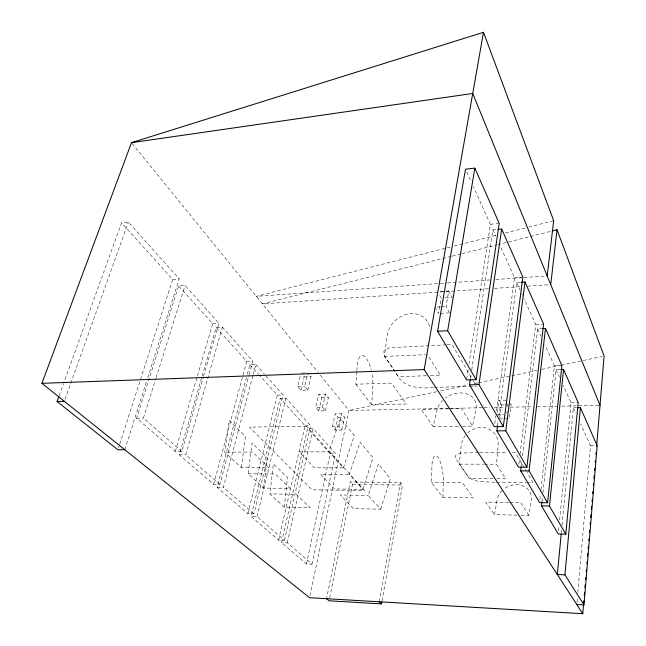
<?xml version="1.0" encoding="UTF-8"?>
<svg xmlns="http://www.w3.org/2000/svg" width="646" height="646" viewBox="0 0 646 646"><rect width="100%" height="100%" fill="white"/><g stroke="black" fill="none" stroke-linecap="round" stroke-linejoin="round"><path stroke-width="0.48" stroke-dasharray="3.23 2.42" d="M442.938 497.412L443.285 481.141A18.096 5.273 82.9 0 0 438.004 457.392A18.096 5.273 82.9 0 0 431.932 465.919L431.471 482.505L442.938 497.412L473.276 497.88L462.512 482.796L431.471 482.505M356.818 371.587L355.898 384.209L391.411 383.118L406.318 404.008L371.708 404.776L372.847 386.696A21.108 7.292 81.2 0 0 371.442 371.111M356.891 370.618L357.246 365.765A21.108 7.292 81.2 0 1 363.052 355.671A21.108 7.292 81.2 0 1 371.216 370.158M576.999 602.524L577.338 598.503M577.863 592.471L590.476 445.675L580.697 424.042M496.879 478.751L505.729 478.815L496.516 464.199L498.131 445.562A19.356 17.539 -42 0 0 488.247 428.75A19.356 17.539 -42 0 0 467.785 432.868M561.277 533.338L561.665 529.316M562.052 525.303L573.365 407.828L576.393 407.763M558.54 530.931L559.032 525.917M559.622 519.909L571.072 402.749L563.191 385.307M492.946 478.718L469.343 478.533L459.322 464.127L461.171 445.756A19.356 17.539 -42 0 1 465.249 435.63M284.297 507.199L287.446 477.644L273.379 463.844L269.915 493.907L284.297 507.199L310.128 507.732L296.239 494.303L269.915 493.907M539.935 499.633L540.476 494.642M541.017 489.652L554.421 365.902L545.006 345.085M541.962 501.861L542.503 496.855M542.931 492.85L556.133 369.706L560.785 369.544M263.6 488.077L267.202 457.78L252.101 442.978L248.145 473.801L263.6 488.077L290.135 488.408L275.196 473.97L248.145 473.801M521.282 465.847L521.758 461.842M522.477 455.842L537.642 328.798L541.566 328.596M518.851 464.175L519.578 458.192M520.062 454.195L535.712 324.518L524.164 298.969M510.259 403.201L511.115 404.751L509.323 418.745L499.649 418.899M506.852 413.222L507.094 411.34M507.708 406.657L507.95 404.784M241.346 467.518L245.464 436.462L229.209 420.53L224.695 452.135L241.346 467.518L268.623 467.623L252.513 452.055L224.695 452.135M395.118 371.821L384.418 356.439L387.204 335.5A23.014 19.299 -40.8 0 1 409.023 313.859A23.014 19.299 -40.8 0 1 429.961 329.258M497.557 425.908L498.219 420.926M498.89 415.951L516.735 282.544L520.418 282.294M499.786 417.905L501.506 404.953L498.89 400.31L508.555 400.092M494.779 423.663L495.87 415.669M496.54 410.662L514.539 277.691L500.666 246.982M497.25 412.455L498.89 400.31M470.377 378.887L470.982 374.914M471.733 369.94L492.906 229.831L496.814 229.475M466.719 378.968L468.39 368.058M468.996 364.094L490.395 224.267L473.381 186.629M520.967 515.25L528.816 515.419L531.23 499.996A17.62 14.696 -22.9 0 0 522.994 485.929A17.62 14.696 -22.9 0 0 503.977 488.925M449.632 312.85L446.079 306.543L448.728 290.975L437.673 291.709M379.178 601.781L400.391 482.465L350.197 481.981L326.553 598.705M382.028 600.925L402.498 485.017L400.391 482.465M517.042 515.161L494.481 514.668L497.186 499.455A17.62 14.696 -22.9 0 1 502.515 490.144M329.678 597.833L352.482 484.484L350.197 481.981M462.423 426.239L472.484 426.11L475.94 409.071A20.567 15.738 -25.3 0 0 467.163 394.028A20.567 15.738 -25.3 0 0 445.312 398.057M309.927 595.733L348.953 410.42L318.551 372.984M312.034 564.192L335.565 453.573L313.149 428.524L307.617 428.597L281.47 542.519L306.438 563.942L312.034 564.192L287.252 542.729L281.47 542.519M341.799 429.994L344.52 417.138L341.734 413.771L335.209 413.892L332.407 426.764L335.266 430.075L341.799 429.994L338.972 426.675L332.407 426.764M338.972 426.675L341.734 413.771M306.438 563.942L330.211 453.581L307.617 428.597M335.266 430.075L338.028 417.251L335.209 413.892M325.455 410.775L328.378 397.645L325.406 394.06L318.72 394.238L315.724 407.384L318.761 410.913L325.455 410.775L322.451 407.238L315.724 407.384M322.451 407.238L325.406 394.06M287.252 542.729L313.149 428.524M318.761 410.913L321.724 397.815L318.72 394.238M284.426 540.274L310.597 425.674L285.928 398.114L280.186 398.267L250.995 516.38L278.62 540.072L284.426 540.274L257.011 516.525L250.995 516.38M458.394 426.287L433.232 426.618L437.067 409.839A20.567 15.738 -25.3 0 1 442.381 400.601M278.62 540.072L305.041 425.754L280.186 398.267M307.859 390.087L311.001 376.666L307.835 372.839L304.654 386.308L307.859 390.087L301.004 390.281L297.758 386.518L300.753 374.042M301.004 390.281L304.177 376.901L301.617 373.848M257.011 516.525L285.928 398.114M246.497 377.401L217.121 487.318L247.838 513.667L253.87 513.812L283.11 394.972L265.159 374.914M247.838 513.667L277.352 395.134L259.264 375.124M253.87 513.812L223.379 487.399L253.006 375.237M253.264 374.268L255.84 364.514L249.881 364.756L246.764 376.424M249.106 374.623L252.723 361.025L222.418 327.175L216.216 327.53L179.241 454.824L213.6 484.298L219.882 484.363L248.847 375.592M213.6 484.298L246.74 361.284L216.216 327.53M219.882 484.363L185.757 454.808L222.418 327.175M203.595 376.271L218.946 323.291L185.063 285.443L178.603 285.944L136.597 418.237L175.292 451.433L181.833 451.409L203.32 377.232M175.292 451.433L197.119 376.901M197.41 375.932L212.72 323.662L178.603 285.944M181.833 451.409L143.396 418.115L155.775 378.693M156.082 377.732L185.063 285.443M380.704 509.177L390.418 478.46L378.37 464.062L368.236 495.385L380.704 509.177L353.33 508.62L340.297 494.965L368.236 495.385M124.807 449.737L146.505 381.592M147.724 377.749L179.208 278.894L128.36 222.103L121.537 222.838L63.873 382.585M118.493 447.848L119.421 444.981M119.728 444.02L172.708 279.419L121.537 222.838M362.753 489.313L373.073 457.731L360.097 442.227L349.316 474.447L362.753 489.313L334.563 488.965L320.529 474.261L349.316 474.447M343.389 467.898L354.388 435.404L340.377 418.665L328.862 451.829L343.389 467.898L314.352 467.793L299.195 451.917L328.862 451.829M65.02 399.398L128.36 222.103M59.101 395.82L63.534 383.53M450.31 247.006L256.317 296.336L439.49 283.481M454.219 246.013L497.614 234.982M505.366 233.012L527.661 227.344M528.63 227.093L553.679 220.722M451.312 256.349L262.413 303.846L488.449 288.762M452.281 256.107L461.018 253.91M461.995 253.66L496.604 244.955M497.582 244.713L551.2 231.228M436.656 391.726L348.953 410.42L449.777 408.385M440.564 390.895L467.93 385.064M474.786 383.603L477.733 382.973M478.718 382.763L536.729 370.4M541.606 369.367L560.155 365.41M561.132 365.2L602.137 356.463M490.395 224.267L499.229 223.451M172.708 279.419L179.208 278.894M514.539 277.691L522.872 277.102M440.499 283.416L446.539 282.988M447.549 282.916L489.813 279.952M495.853 279.532L547.186 275.931M494.473 288.366L519.586 286.687M527.62 286.154L550.731 284.611M445.247 297.806L452.232 297.362L448.728 290.975M440.507 306.882L434.944 307.221L438.577 313.496L441.25 298.064L439.014 294.091M441.436 306.826L446.079 306.543M212.72 323.662L218.946 323.291M440.588 313.383L448.631 312.914M535.712 324.518L543.593 324.106M446.12 344.835L389.247 347.774L383.869 350.996L384.338 355.833L394.989 371.151M447.121 344.794L452.119 344.568L472.953 380.123M246.74 361.284L252.723 361.025M384.418 356.439L425.407 354.719M301.957 373.049L306.858 372.871M554.421 365.902L561.891 365.644M304.177 376.901L311.001 376.666M426.449 375.746L398.501 376.683L395.683 372.637M430.446 375.617L440.427 375.278L427.41 354.638M297.758 386.518L304.654 386.308M433.426 387.43C418.406 388.949 402.321 387.818 395.554 371.959M434.427 387.406L468.495 386.429M469.497 386.397L476.506 386.195M277.352 395.134L283.11 394.972M321.724 397.815L328.378 397.645M571.072 402.749L578.186 402.595M501.506 404.953L504.389 404.897M505.35 404.872L511.115 404.751M450.787 408.369L483.047 407.715M484.056 407.699L490.104 407.578M494.142 407.489L504.219 407.287M510.275 407.166L532.457 406.722M537.496 406.617L556.65 406.229M561.697 406.132L600.005 405.357M448.356 408.813L421.224 409.354L433.232 426.618M449.358 408.797L461.414 408.555L472.484 426.11M136.597 418.237L143.396 418.115M497 414.328L503.815 414.207M338.028 417.251L344.52 417.138M305.041 425.754L310.597 425.674M590.476 445.675L595.249 445.651M478.557 452.709L460.776 452.999L455.785 455.083L455.688 458.49L467.89 476.029L471.653 479.316L478.726 481.593L495.643 482.215M479.55 452.709L507.449 452.636M512.431 452.628L515.419 452.62L526.442 471.435M330.211 453.581L335.565 453.573M179.241 454.824L185.757 454.808M459.322 464.127L483.442 464.175M484.452 464.175L496.516 464.199M496.653 482.223L525.901 482.489M526.91 482.497L532.958 482.554L526.95 472.291M352.482 484.484L402.498 485.017M217.121 487.318L223.379 487.399M508.765 502.475L485.727 502.087L494.481 514.668M509.767 502.491L520.781 502.677L528.816 515.419M249.881 364.756L258.594 374.389M255.84 364.514L264.489 374.171M132.131 143.444L317.913 372.201M355.898 384.209L371.708 404.776M473.461 380.995L475.997 385.331M466.743 171.949L471.305 182.043M492.906 229.831L495.765 236.153M516.735 282.544L520.038 289.844M521.685 293.494L522.509 295.319M537.642 328.798L540.92 336.033M556.133 369.706L559.452 377.046M573.365 407.828L575.812 413.23M306.64 426.328L249.445 427.119L311.97 489.789L364.538 490.475L306.64 426.328"/><path stroke-width="0.97" d="M547.186 275.931L553.679 220.722L483.483 32.3L131.501 142.661L41.909 383.32L309.515 597.703L582.773 613.7L583.524 604.688M583.685 602.686L583.855 600.675M584.267 595.669L584.517 592.665M584.929 587.658L585.179 584.654M585.591 579.648L585.76 577.637M586.253 571.629L586.423 569.627M586.915 563.619L587.085 561.616M587.497 556.61L587.747 553.598M588.159 548.591L588.328 546.589M588.821 540.581L588.99 538.578M589.483 532.57L589.653 530.56M590.145 524.552L590.315 522.549M590.727 517.543L590.977 514.539M591.389 509.532L591.639 506.521M592.051 501.514L592.221 499.511M592.713 493.504L592.883 491.501M593.383 485.493L593.545 483.483M593.957 478.476L594.207 475.472M594.619 470.466L594.788 468.463M595.281 462.455L595.451 460.453M595.951 454.437L596.113 452.434M596.613 446.426L604.091 356.051L557.046 229.758L552.168 230.985M576.821 604.535L583.992 604.931L597.154 445.643L580.423 407.691L577.403 407.747M583.992 604.931L564.919 574.843L580.423 407.691M541.962 501.861L541.534 505.866L558.249 533.935L565.799 534.145L578.186 402.595L563.57 369.447L560.785 369.544M561.18 534.339L557.312 574.504L564.919 574.843M565.799 534.145L549.455 506.004L563.57 369.447M521.16 466.848L520.684 470.845L539.612 502.628L547.574 502.758L561.891 365.644L545.482 328.402L542.543 328.548M550.731 284.611L557.046 229.758M497.557 425.908L496.887 430.882L518.496 467.163L526.918 467.195L543.593 324.106L525.02 281.979L521.338 282.229M547.574 502.758L529.066 470.886L545.482 328.402M526.918 467.195L505.778 430.785L525.02 281.979M470.231 379.88L469.481 384.846L494.376 426.667L503.323 426.554L522.872 277.102L501.692 229.039L497.791 229.395M503.323 426.554L478.944 384.572L501.692 229.039M476.094 379.662L499.229 223.451L474.842 168.121L465.5 169.195L437.56 331.245L466.565 379.961L476.094 379.662L447.678 330.728L474.842 168.121M582.773 613.7L424.164 369.577L483.483 32.3M326.553 598.705L329.08 600.788L381.503 603.897L381.851 601.919M124.807 449.737L117.879 449.761L57.05 401.489L58.754 396.765M131.501 142.661L472.727 93.468L600.005 405.357M437.56 331.245L447.678 330.728M41.909 383.32L424.164 369.577M469.481 384.846L478.944 384.572M57.05 401.489L64.342 401.295M496.887 430.882L505.778 430.785M520.684 470.845L529.066 470.886M541.534 505.866L549.455 506.004M379.178 601.781L381.503 603.897"/></g></svg>
